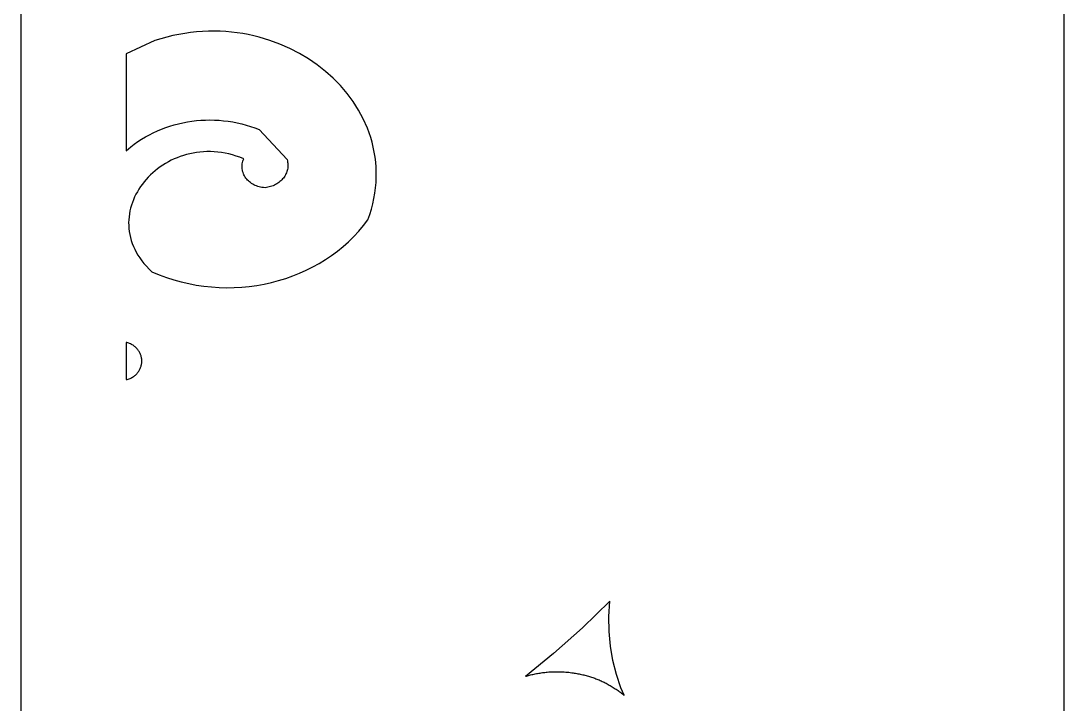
# Model space of a CAD drawing. Header units: centimetres. Extents: x 20.1 to 27, y -9 to 8.9.
# Drawn here: x 20.13 to 27, y 0.72 to 5.22 of the extents above; entities that cross this region are included whole.
import ezdxf

# ---------------------------------------------------------------- set-up
doc = ezdxf.new("R2010")
doc.units = ezdxf.units.CM
doc.header["$MEASUREMENT"] = 0
doc.layers.add('layer 1', color=7, linetype='Continuous')

msp = doc.modelspace()

# ---------------------------------------------------------------- linework, layer by layer
at = {"layer": 'layer 1', "color": 250}
for points, knots in [([(20.12806, 8.93497), (20.12806, 8.93497), (26.99977, 8.93497), (26.99977, 8.93497), (26.99977, 8.93497), (26.99977, 8.93497), (26.99977, -9.00021), (26.99977, -9.00021), (26.99977, -9.00021), (26.99977, -9.00021), (20.12806, -9.00021), (20.12806, -9.00021), (20.12806, -9.00021), (20.12806, -9.00021), (20.12806, 8.93497), (20.12806, 8.93497)], [0, 0, 0, 0, 0.2, 0.2, 0.2, 0.2, 0.4, 0.4, 0.4, 0.4, 0.6, 0.6, 0.6, 0.6, 1, 1, 1, 1]), ([(21.51517, 5.14405), (21.51517, 5.14405), (21.5524, 5.13963), (21.5524, 5.13963), (21.5524, 5.13963), (21.5524, 5.13963), (21.58925, 5.13406), (21.58925, 5.13406), (21.58925, 5.13406), (21.58925, 5.13406), (21.62569, 5.12737), (21.62569, 5.12737), (21.62569, 5.12737), (21.62569, 5.12737), (21.66173, 5.1196), (21.66173, 5.1196), (21.66173, 5.1196), (21.66173, 5.1196), (21.69733, 5.11074), (21.69733, 5.11074), (21.69733, 5.11074), (21.69733, 5.11074), (21.7671, 5.08987), (21.7671, 5.08987), (21.7671, 5.08987), (21.7671, 5.08987), (21.83475, 5.06494), (21.83475, 5.06494), (21.83475, 5.06494), (21.83475, 5.06494), (21.90014, 5.03615), (21.90014, 5.03615), (21.90014, 5.03615), (21.90014, 5.03615), (21.96305, 5.00363), (21.96305, 5.00363), (21.96305, 5.00363), (21.96305, 5.00363), (22.02321, 4.96757), (22.02321, 4.96757), (22.02321, 4.96757), (22.02321, 4.96757), (22.08053, 4.92815), (22.08053, 4.92815), (22.08053, 4.92815), (22.08053, 4.92815), (22.13471, 4.88552), (22.13471, 4.88552), (22.13471, 4.88552), (22.13471, 4.88552), (22.18561, 4.83987), (22.18561, 4.83987), (22.18561, 4.83987), (22.18561, 4.83987), (22.233, 4.79134), (22.233, 4.79134), (22.233, 4.79134), (22.233, 4.79134), (22.27667, 4.74015), (22.27667, 4.74015), (22.27667, 4.74015), (22.27667, 4.74015), (22.31644, 4.68645), (22.31644, 4.68645), (22.31644, 4.68645), (22.31644, 4.68645), (22.35209, 4.63038), (22.35209, 4.63038), (22.35209, 4.63038), (22.35209, 4.63038), (22.38339, 4.57216), (22.38339, 4.57216), (22.38339, 4.57216), (22.38339, 4.57216), (22.41018, 4.51191), (22.41018, 4.51191), (22.41018, 4.51191), (22.41018, 4.51191), (22.42181, 4.4811), (22.42181, 4.4811), (22.42181, 4.4811), (22.42181, 4.4811), (22.43226, 4.44986), (22.43226, 4.44986), (22.43226, 4.44986), (22.43226, 4.44986), (22.44143, 4.41819), (22.44143, 4.41819), (22.44143, 4.41819), (22.44143, 4.41819), (22.44937, 4.38613), (22.44937, 4.38613), (22.44937, 4.38613), (22.44937, 4.38613), (22.45602, 4.3537), (22.45602, 4.3537), (22.45602, 4.3537), (22.45602, 4.3537), (22.46138, 4.32093), (22.46138, 4.32093), (22.46138, 4.32093), (22.46138, 4.32093), (22.46538, 4.28781), (22.46538, 4.28781), (22.46538, 4.28781), (22.46538, 4.28781), (22.46801, 4.25439), (22.46801, 4.25439), (22.46801, 4.25439), (22.46801, 4.25439), (22.46928, 4.22068), (22.46928, 4.22068), (22.46928, 4.22068), (22.46928, 4.22068), (22.46913, 4.18671), (22.46913, 4.18671), (22.46913, 4.18671), (22.46913, 4.18671), (22.46755, 4.1525), (22.46755, 4.1525), (22.46755, 4.1525), (22.46755, 4.1525), (22.46448, 4.11806), (22.46448, 4.11806), (22.46448, 4.11806), (22.46448, 4.11806), (22.45994, 4.08342), (22.45994, 4.08342), (22.45994, 4.08342), (22.45994, 4.08342), (22.45389, 4.04859), (22.45389, 4.04859), (22.45389, 4.04859), (22.45389, 4.04859), (22.44631, 4.01361), (22.44631, 4.01361), (22.44631, 4.01361), (22.44631, 4.01361), (22.43715, 3.9785), (22.43715, 3.9785), (22.43715, 3.9785), (22.43715, 3.9785), (22.42642, 3.94327), (22.42642, 3.94327), (22.42642, 3.94327), (22.42642, 3.94327), (22.41406, 3.90794), (22.41406, 3.90794), (22.41406, 3.90794), (22.41406, 3.90794), (22.38481, 3.86938), (22.38481, 3.86938), (22.38481, 3.86938), (22.38481, 3.86938), (22.35379, 3.83242), (22.35379, 3.83242), (22.35379, 3.83242), (22.35379, 3.83242), (22.32111, 3.79711), (22.32111, 3.79711), (22.32111, 3.79711), (22.32111, 3.79711), (22.2868, 3.76342), (22.2868, 3.76342), (22.2868, 3.76342), (22.2868, 3.76342), (22.25096, 3.7314), (22.25096, 3.7314), (22.25096, 3.7314), (22.25096, 3.7314), (22.21365, 3.70107), (22.21365, 3.70107), (22.21365, 3.70107), (22.21365, 3.70107), (22.17498, 3.67245), (22.17498, 3.67245), (22.17498, 3.67245), (22.17498, 3.67245), (22.135, 3.64556), (22.135, 3.64556), (22.135, 3.64556), (22.135, 3.64556), (22.09385, 3.6204), (22.09385, 3.6204), (22.09385, 3.6204), (22.09385, 3.6204), (22.0515, 3.59701), (22.0515, 3.59701), (22.0515, 3.59701), (22.0515, 3.59701), (22.00814, 3.57538), (22.00814, 3.57538), (22.00814, 3.57538), (22.00814, 3.57538), (21.96376, 3.55557), (21.96376, 3.55557), (21.96376, 3.55557), (21.96376, 3.55557), (21.91848, 3.53756), (21.91848, 3.53756), (21.91848, 3.53756), (21.91848, 3.53756), (21.87237, 3.52141), (21.87237, 3.52141), (21.87237, 3.52141), (21.87237, 3.52141), (21.82551, 3.50709), (21.82551, 3.50709), (21.82551, 3.50709), (21.82551, 3.50709), (21.77801, 3.49464), (21.77801, 3.49464), (21.77801, 3.49464), (21.77801, 3.49464), (21.7299, 3.48409), (21.7299, 3.48409), (21.7299, 3.48409), (21.7299, 3.48409), (21.68126, 3.47547), (21.68126, 3.47547), (21.68126, 3.47547), (21.68126, 3.47547), (21.63221, 3.46875), (21.63221, 3.46875), (21.63221, 3.46875), (21.63221, 3.46875), (21.58279, 3.464), (21.58279, 3.464), (21.58279, 3.464), (21.58279, 3.464), (21.53312, 3.46123), (21.53312, 3.46123), (21.53312, 3.46123), (21.53312, 3.46123), (21.48321, 3.46041), (21.48321, 3.46041), (21.48321, 3.46041), (21.48321, 3.46041), (21.43323, 3.46162), (21.43323, 3.46162), (21.43323, 3.46162), (21.43323, 3.46162), (21.38318, 3.46485), (21.38318, 3.46485), (21.38318, 3.46485), (21.38318, 3.46485), (21.33317, 3.47011), (21.33317, 3.47011), (21.33317, 3.47011), (21.33317, 3.47011), (21.28326, 3.47745), (21.28326, 3.47745), (21.28326, 3.47745), (21.28326, 3.47745), (21.23355, 3.48687), (21.23355, 3.48687), (21.23355, 3.48687), (21.23355, 3.48687), (21.18412, 3.49837), (21.18412, 3.49837), (21.18412, 3.49837), (21.18412, 3.49837), (21.13505, 3.51201), (21.13505, 3.51201), (21.13505, 3.51201), (21.13505, 3.51201), (21.08638, 3.52779), (21.08638, 3.52779), (21.08638, 3.52779), (21.08638, 3.52779), (21.03825, 3.54571), (21.03825, 3.54571), (21.03825, 3.54571), (21.03825, 3.54571), (20.9907, 3.56583), (20.9907, 3.56583), (20.9907, 3.56583), (20.9907, 3.56583), (20.97219, 3.58336), (20.97219, 3.58336), (20.97219, 3.58336), (20.97219, 3.58336), (20.95499, 3.6012), (20.95499, 3.6012), (20.95499, 3.6012), (20.95499, 3.6012), (20.93909, 3.61932), (20.93909, 3.61932), (20.93909, 3.61932), (20.93909, 3.61932), (20.92441, 3.6377), (20.92441, 3.6377), (20.92441, 3.6377), (20.92441, 3.6377), (20.91095, 3.6563), (20.91095, 3.6563), (20.91095, 3.6563), (20.91095, 3.6563), (20.89871, 3.6751), (20.89871, 3.6751), (20.89871, 3.6751), (20.89871, 3.6751), (20.88764, 3.69409), (20.88764, 3.69409), (20.88764, 3.69409), (20.88764, 3.69409), (20.87774, 3.71323), (20.87774, 3.71323), (20.87774, 3.71323), (20.87774, 3.71323), (20.86901, 3.73251), (20.86901, 3.73251), (20.86901, 3.73251), (20.86901, 3.73251), (20.8614, 3.75189), (20.8614, 3.75189), (20.8614, 3.75189), (20.8614, 3.75189), (20.85487, 3.77136), (20.85487, 3.77136), (20.85487, 3.77136), (20.85487, 3.77136), (20.84945, 3.7909), (20.84945, 3.7909), (20.84945, 3.7909), (20.84945, 3.7909), (20.84512, 3.81047), (20.84512, 3.81047), (20.84512, 3.81047), (20.84512, 3.81047), (20.84182, 3.83006), (20.84182, 3.83006), (20.84182, 3.83006), (20.84182, 3.83006), (20.83957, 3.84966), (20.83957, 3.84966), (20.83957, 3.84966), (20.83957, 3.84966), (20.83834, 3.86921), (20.83834, 3.86921), (20.83834, 3.86921), (20.83834, 3.86921), (20.83809, 3.8887), (20.83809, 3.8887), (20.83809, 3.8887), (20.83809, 3.8887), (20.8388, 3.90813), (20.8388, 3.90813), (20.8388, 3.90813), (20.8388, 3.90813), (20.84051, 3.92745), (20.84051, 3.92745), (20.84051, 3.92745), (20.84051, 3.92745), (20.84316, 3.94663), (20.84316, 3.94663), (20.84316, 3.94663), (20.84316, 3.94663), (20.84668, 3.96568), (20.84668, 3.96568), (20.84668, 3.96568), (20.84668, 3.96568), (20.85114, 3.98457), (20.85114, 3.98457), (20.85114, 3.98457), (20.85114, 3.98457), (20.85648, 4.00325), (20.85648, 4.00325), (20.85648, 4.00325), (20.85648, 4.00325), (20.86263, 4.02169), (20.86263, 4.02169), (20.86263, 4.02169), (20.86263, 4.02169), (20.86967, 4.03991), (20.86967, 4.03991), (20.86967, 4.03991), (20.86967, 4.03991), (20.87751, 4.05786), (20.87751, 4.05786), (20.87751, 4.05786), (20.87751, 4.05786), (20.88616, 4.07552), (20.88616, 4.07552), (20.88616, 4.07552), (20.88616, 4.07552), (20.8956, 4.09286), (20.8956, 4.09286), (20.8956, 4.09286), (20.8956, 4.09286), (20.90582, 4.10987), (20.90582, 4.10987), (20.90582, 4.10987), (20.90582, 4.10987), (20.91676, 4.12651), (20.91676, 4.12651), (20.91676, 4.12651), (20.91676, 4.12651), (20.92846, 4.14276), (20.92846, 4.14276), (20.92846, 4.14276), (20.92846, 4.14276), (20.94084, 4.15863), (20.94084, 4.15863), (20.94084, 4.15863), (20.94084, 4.15863), (20.95391, 4.17405), (20.95391, 4.17405), (20.95391, 4.17405), (20.95391, 4.17405), (20.96765, 4.18902), (20.96765, 4.18902), (20.96765, 4.18902), (20.96765, 4.18902), (20.98203, 4.20351), (20.98203, 4.20351), (20.98203, 4.20351), (20.98203, 4.20351), (20.9971, 4.21749), (20.9971, 4.21749), (20.9971, 4.21749), (20.9971, 4.21749), (21.01271, 4.23094), (21.01271, 4.23094), (21.01271, 4.23094), (21.01271, 4.23094), (21.02895, 4.24386), (21.02895, 4.24386), (21.02895, 4.24386), (21.02895, 4.24386), (21.04575, 4.2562), (21.04575, 4.2562), (21.04575, 4.2562), (21.04575, 4.2562), (21.06312, 4.26794), (21.06312, 4.26794), (21.06312, 4.26794), (21.06312, 4.26794), (21.081, 4.27905), (21.081, 4.27905), (21.081, 4.27905), (21.081, 4.27905), (21.09941, 4.28954), (21.09941, 4.28954), (21.09941, 4.28954), (21.09941, 4.28954), (21.11832, 4.29935), (21.11832, 4.29935), (21.11832, 4.29935), (21.11832, 4.29935), (21.1377, 4.30846), (21.1377, 4.30846), (21.1377, 4.30846), (21.1377, 4.30846), (21.15755, 4.31686), (21.15755, 4.31686), (21.15755, 4.31686), (21.15755, 4.31686), (21.17783, 4.32454), (21.17783, 4.32454), (21.17783, 4.32454), (21.17783, 4.32454), (21.19853, 4.33146), (21.19853, 4.33146), (21.19853, 4.33146), (21.19853, 4.33146), (21.21962, 4.33756), (21.21962, 4.33756), (21.21962, 4.33756), (21.21962, 4.33756), (21.24111, 4.34288), (21.24111, 4.34288), (21.24111, 4.34288), (21.24111, 4.34288), (21.26296, 4.34736), (21.26296, 4.34736), (21.26296, 4.34736), (21.26296, 4.34736), (21.28516, 4.35099), (21.28516, 4.35099), (21.28516, 4.35099), (21.28516, 4.35099), (21.30769, 4.35374), (21.30769, 4.35374), (21.30769, 4.35374), (21.30769, 4.35374), (21.3305, 4.35557), (21.3305, 4.35557), (21.3305, 4.35557), (21.3305, 4.35557), (21.3536, 4.35649), (21.3536, 4.35649), (21.3536, 4.35649), (21.3536, 4.35649), (21.37698, 4.35647), (21.37698, 4.35647), (21.37698, 4.35647), (21.37698, 4.35647), (21.4006, 4.35547), (21.4006, 4.35547), (21.4006, 4.35547), (21.4006, 4.35547), (21.42443, 4.35345), (21.42443, 4.35345), (21.42443, 4.35345), (21.42443, 4.35345), (21.4485, 4.35043), (21.4485, 4.35043), (21.4485, 4.35043), (21.4485, 4.35043), (21.47275, 4.34636), (21.47275, 4.34636), (21.47275, 4.34636), (21.47275, 4.34636), (21.49718, 4.34123), (21.49718, 4.34123), (21.49718, 4.34123), (21.49718, 4.34123), (21.52176, 4.335), (21.52176, 4.335), (21.52176, 4.335), (21.52176, 4.335), (21.54644, 4.32766), (21.54644, 4.32766), (21.54644, 4.32766), (21.54644, 4.32766), (21.57124, 4.31918), (21.57124, 4.31918), (21.57124, 4.31918), (21.57124, 4.31918), (21.59617, 4.30955), (21.59617, 4.30955), (21.59617, 4.30955), (21.59617, 4.30955), (21.59273, 4.30119), (21.59273, 4.30119), (21.59273, 4.30119), (21.59273, 4.30119), (21.58992, 4.29281), (21.58992, 4.29281), (21.58992, 4.29281), (21.58992, 4.29281), (21.58775, 4.28443), (21.58775, 4.28443), (21.58775, 4.28443), (21.58775, 4.28443), (21.58621, 4.27603), (21.58621, 4.27603), (21.58621, 4.27603), (21.58621, 4.27603), (21.58523, 4.26767), (21.58523, 4.26767), (21.58523, 4.26767), (21.58523, 4.26767), (21.58487, 4.25935), (21.58487, 4.25935), (21.58487, 4.25935), (21.58487, 4.25935), (21.58506, 4.2511), (21.58506, 4.2511), (21.58506, 4.2511), (21.58506, 4.2511), (21.58581, 4.24293), (21.58581, 4.24293), (21.58581, 4.24293), (21.58581, 4.24293), (21.58711, 4.23486), (21.58711, 4.23486), (21.58711, 4.23486), (21.58711, 4.23486), (21.58896, 4.2269), (21.58896, 4.2269), (21.58896, 4.2269), (21.58896, 4.2269), (21.59132, 4.21908), (21.59132, 4.21908), (21.59132, 4.21908), (21.59132, 4.21908), (21.59415, 4.21141), (21.59415, 4.21141), (21.59415, 4.21141), (21.59415, 4.21141), (21.59751, 4.20392), (21.59751, 4.20392), (21.59751, 4.20392), (21.59751, 4.20392), (21.60132, 4.19663), (21.60132, 4.19663), (21.60132, 4.19663), (21.60132, 4.19663), (21.60562, 4.18952), (21.60562, 4.18952), (21.60562, 4.18952), (21.60562, 4.18952), (21.61035, 4.18266), (21.61035, 4.18266), (21.61035, 4.18266), (21.61035, 4.18266), (21.6155, 4.17603), (21.6155, 4.17603), (21.6155, 4.17603), (21.6155, 4.17603), (21.62108, 4.1697), (21.62108, 4.1697), (21.62108, 4.1697), (21.62108, 4.1697), (21.62711, 4.16363), (21.62711, 4.16363), (21.62711, 4.16363), (21.62711, 4.16363), (21.63351, 4.15786), (21.63351, 4.15786), (21.63351, 4.15786), (21.63351, 4.15786), (21.64028, 4.15242), (21.64028, 4.15242), (21.64028, 4.15242), (21.64028, 4.15242), (21.64743, 4.14731), (21.64743, 4.14731), (21.64743, 4.14731), (21.64743, 4.14731), (21.65494, 4.14256), (21.65494, 4.14256), (21.65494, 4.14256), (21.65494, 4.14256), (21.66277, 4.13818), (21.66277, 4.13818), (21.66277, 4.13818), (21.66277, 4.13818), (21.67097, 4.1342), (21.67097, 4.1342), (21.67097, 4.1342), (21.67097, 4.1342), (21.67945, 4.13063), (21.67945, 4.13063), (21.67945, 4.13063), (21.67945, 4.13063), (21.68825, 4.12751), (21.68825, 4.12751), (21.68825, 4.12751), (21.68825, 4.12751), (21.69731, 4.12482), (21.69731, 4.12482), (21.69731, 4.12482), (21.69731, 4.12482), (21.70665, 4.12261), (21.70665, 4.12261), (21.70665, 4.12261), (21.70665, 4.12261), (21.71626, 4.12088), (21.71626, 4.12088), (21.71626, 4.12088), (21.71626, 4.12088), (21.7261, 4.11965), (21.7261, 4.11965), (21.7261, 4.11965), (21.7261, 4.11965), (21.73621, 4.11896), (21.73621, 4.11896), (21.73621, 4.11896), (21.73621, 4.11896), (21.74574, 4.12013), (21.74574, 4.12013), (21.74574, 4.12013), (21.74574, 4.12013), (21.75508, 4.12173), (21.75508, 4.12173), (21.75508, 4.12173), (21.75508, 4.12173), (21.76419, 4.12377), (21.76419, 4.12377), (21.76419, 4.12377), (21.76419, 4.12377), (21.77302, 4.12621), (21.77302, 4.12621), (21.77302, 4.12621), (21.77302, 4.12621), (21.78165, 4.12907), (21.78165, 4.12907), (21.78165, 4.12907), (21.78165, 4.12907), (21.79003, 4.1323), (21.79003, 4.1323), (21.79003, 4.1323), (21.79003, 4.1323), (21.7981, 4.13591), (21.7981, 4.13591), (21.7981, 4.13591), (21.7981, 4.13591), (21.80594, 4.13987), (21.80594, 4.13987), (21.80594, 4.13987), (21.80594, 4.13987), (21.81346, 4.14418), (21.81346, 4.14418), (21.81346, 4.14418), (21.81346, 4.14418), (21.82068, 4.14881), (21.82068, 4.14881), (21.82068, 4.14881), (21.82068, 4.14881), (21.8276, 4.15375), (21.8276, 4.15375), (21.8276, 4.15375), (21.8276, 4.15375), (21.83421, 4.15898), (21.83421, 4.15898), (21.83421, 4.15898), (21.83421, 4.15898), (21.84046, 4.16451), (21.84046, 4.16451), (21.84046, 4.16451), (21.84046, 4.16451), (21.84638, 4.1703), (21.84638, 4.1703), (21.84638, 4.1703), (21.84638, 4.1703), (21.85194, 4.17637), (21.85194, 4.17637), (21.85194, 4.17637), (21.85194, 4.17637), (21.85711, 4.18266), (21.85711, 4.18266), (21.85711, 4.18266), (21.85711, 4.18266), (21.86193, 4.18919), (21.86193, 4.18919), (21.86193, 4.18919), (21.86193, 4.18919), (21.86635, 4.19592), (21.86635, 4.19592), (21.86635, 4.19592), (21.86635, 4.19592), (21.87037, 4.20284), (21.87037, 4.20284), (21.87037, 4.20284), (21.87037, 4.20284), (21.874, 4.20997), (21.874, 4.20997), (21.874, 4.20997), (21.874, 4.20997), (21.87719, 4.21727), (21.87719, 4.21727), (21.87719, 4.21727), (21.87719, 4.21727), (21.87994, 4.22471), (21.87994, 4.22471), (21.87994, 4.22471), (21.87994, 4.22471), (21.88221, 4.23229), (21.88221, 4.23229), (21.88221, 4.23229), (21.88221, 4.23229), (21.88407, 4.24001), (21.88407, 4.24001), (21.88407, 4.24001), (21.88407, 4.24001), (21.88546, 4.24782), (21.88546, 4.24782), (21.88546, 4.24782), (21.88546, 4.24782), (21.88636, 4.25575), (21.88636, 4.25575), (21.88636, 4.25575), (21.88636, 4.25575), (21.88676, 4.26377), (21.88676, 4.26377), (21.88676, 4.26377), (21.88676, 4.26377), (21.88667, 4.27184), (21.88667, 4.27184), (21.88667, 4.27184), (21.88667, 4.27184), (21.88609, 4.27999), (21.88609, 4.27999), (21.88609, 4.27999), (21.88609, 4.27999), (21.88496, 4.28816), (21.88496, 4.28816), (21.88496, 4.28816), (21.88496, 4.28816), (21.88332, 4.29637), (21.88332, 4.29637), (21.88332, 4.29637), (21.88332, 4.29637), (21.88113, 4.30459), (21.88113, 4.30459), (21.88113, 4.30459), (21.88113, 4.30459), (21.69842, 4.50149), (21.69842, 4.50149), (21.69842, 4.50149), (21.69842, 4.50149), (21.66984, 4.51258), (21.66984, 4.51258), (21.66984, 4.51258), (21.66984, 4.51258), (21.64097, 4.52261), (21.64097, 4.52261), (21.64097, 4.52261), (21.64097, 4.52261), (21.61185, 4.53155), (21.61185, 4.53155), (21.61185, 4.53155), (21.61185, 4.53155), (21.5825, 4.53943), (21.5825, 4.53943), (21.5825, 4.53943), (21.5825, 4.53943), (21.55296, 4.54625), (21.55296, 4.54625), (21.55296, 4.54625), (21.55296, 4.54625), (21.52326, 4.552), (21.52326, 4.552), (21.52326, 4.552), (21.52326, 4.552), (21.49341, 4.55671), (21.49341, 4.55671), (21.49341, 4.55671), (21.49341, 4.55671), (21.46351, 4.56038), (21.46351, 4.56038), (21.46351, 4.56038), (21.46351, 4.56038), (21.43352, 4.56298), (21.43352, 4.56298), (21.43352, 4.56298), (21.43352, 4.56298), (21.40352, 4.56457), (21.40352, 4.56457), (21.40352, 4.56457), (21.40352, 4.56457), (21.37355, 4.56513), (21.37355, 4.56513), (21.37355, 4.56513), (21.37355, 4.56513), (21.34359, 4.56467), (21.34359, 4.56467), (21.34359, 4.56467), (21.34359, 4.56467), (21.31374, 4.56319), (21.31374, 4.56319), (21.31374, 4.56319), (21.31374, 4.56319), (21.28397, 4.56071), (21.28397, 4.56071), (21.28397, 4.56071), (21.28397, 4.56071), (21.25439, 4.55721), (21.25439, 4.55721), (21.25439, 4.55721), (21.25439, 4.55721), (21.22498, 4.55273), (21.22498, 4.55273), (21.22498, 4.55273), (21.22498, 4.55273), (21.19582, 4.54725), (21.19582, 4.54725), (21.19582, 4.54725), (21.19582, 4.54725), (21.16686, 4.54076), (21.16686, 4.54076), (21.16686, 4.54076), (21.16686, 4.54076), (21.13824, 4.53332), (21.13824, 4.53332), (21.13824, 4.53332), (21.13824, 4.53332), (21.10989, 4.5249), (21.10989, 4.5249), (21.10989, 4.5249), (21.10989, 4.5249), (21.08194, 4.5155), (21.08194, 4.5155), (21.08194, 4.5155), (21.08194, 4.5155), (21.05438, 4.50514), (21.05438, 4.50514), (21.05438, 4.50514), (21.05438, 4.50514), (21.02722, 4.49382), (21.02722, 4.49382), (21.02722, 4.49382), (21.02722, 4.49382), (21.00054, 4.48156), (21.00054, 4.48156), (21.00054, 4.48156), (21.00054, 4.48156), (20.97434, 4.46835), (20.97434, 4.46835), (20.97434, 4.46835), (20.97434, 4.46835), (20.9487, 4.45419), (20.9487, 4.45419), (20.9487, 4.45419), (20.9487, 4.45419), (20.9236, 4.4391), (20.9236, 4.4391), (20.9236, 4.4391), (20.9236, 4.4391), (20.89909, 4.42309), (20.89909, 4.42309), (20.89909, 4.42309), (20.89909, 4.42309), (20.87522, 4.40614), (20.87522, 4.40614), (20.87522, 4.40614), (20.87522, 4.40614), (20.85204, 4.3883), (20.85204, 4.3883), (20.85204, 4.3883), (20.85204, 4.3883), (20.82231, 4.36299), (20.82231, 4.36299), (20.82231, 4.36299), (20.82231, 4.36299), (20.82231, 5.00192), (20.82231, 5.00192), (20.82231, 5.00192), (20.82231, 5.00192), (21.0094, 5.08789), (21.0094, 5.08789), (21.0094, 5.08789), (21.0094, 5.08789), (21.04909, 5.10025), (21.04909, 5.10025), (21.04909, 5.10025), (21.04909, 5.10025), (21.08874, 5.11119), (21.08874, 5.11119), (21.08874, 5.11119), (21.08874, 5.11119), (21.12834, 5.12074), (21.12834, 5.12074), (21.12834, 5.12074), (21.12834, 5.12074), (21.16782, 5.12891), (21.16782, 5.12891), (21.16782, 5.12891), (21.16782, 5.12891), (21.20722, 5.13573), (21.20722, 5.13573), (21.20722, 5.13573), (21.20722, 5.13573), (21.24647, 5.14121), (21.24647, 5.14121), (21.24647, 5.14121), (21.24647, 5.14121), (21.28554, 5.1454), (21.28554, 5.1454), (21.28554, 5.1454), (21.28554, 5.1454), (21.32445, 5.14826), (21.32445, 5.14826), (21.32445, 5.14826), (21.32445, 5.14826), (21.36312, 5.14988), (21.36312, 5.14988), (21.36312, 5.14988), (21.36312, 5.14988), (21.40156, 5.15024), (21.40156, 5.15024), (21.40156, 5.15024), (21.40156, 5.15024), (21.43975, 5.14936), (21.43975, 5.14936), (21.43975, 5.14936), (21.43975, 5.14936), (21.4776, 5.1473), (21.4776, 5.1473), (21.4776, 5.1473), (21.4776, 5.1473), (21.51517, 5.14405), (21.51517, 5.14405)], [0, 0, 0, 0, 0.0040816, 0.0040816, 0.0040816, 0.0040816, 0.0081633, 0.0081633, 0.0081633, 0.0081633, 0.0122449, 0.0122449, 0.0122449, 0.0122449, 0.0163265, 0.0163265, 0.0163265, 0.0163265, 0.0204082, 0.0204082, 0.0204082, 0.0204082, 0.0244898, 0.0244898, 0.0244898, 0.0244898, 0.0285714, 0.0285714, 0.0285714, 0.0285714, 0.0326531, 0.0326531, 0.0326531, 0.0326531, 0.0367347, 0.0367347, 0.0367347, 0.0367347, 0.0408163, 0.0408163, 0.0408163, 0.0408163, 0.044898, 0.044898, 0.044898, 0.044898, 0.0489796, 0.0489796, 0.0489796, 0.0489796, 0.0530612, 0.0530612, 0.0530612, 0.0530612, 0.0571429, 0.0571429, 0.0571429, 0.0571429, 0.0612245, 0.0612245, 0.0612245, 0.0612245, 0.0653061, 0.0653061, 0.0653061, 0.0653061, 0.0693878, 0.0693878, 0.0693878, 0.0693878, 0.0734694, 0.0734694, 0.0734694, 0.0734694, 0.077551, 0.077551, 0.077551, 0.077551, 0.0816327, 0.0816327, 0.0816327, 0.0816327, 0.0857143, 0.0857143, 0.0857143, 0.0857143, 0.0897959, 0.0897959, 0.0897959, 0.0897959, 0.0938776, 0.0938776, 0.0938776, 0.0938776, 0.0979592, 0.0979592, 0.0979592, 0.0979592, 0.1020408, 0.1020408, 0.1020408, 0.1020408, 0.1061224, 0.1061224, 0.1061224, 0.1061224, 0.1102041, 0.1102041, 0.1102041, 0.1102041, 0.1142857, 0.1142857, 0.1142857, 0.1142857, 0.1183673, 0.1183673, 0.1183673, 0.1183673, 0.122449, 0.122449, 0.122449, 0.122449, 0.1265306, 0.1265306, 0.1265306, 0.1265306, 0.1306122, 0.1306122, 0.1306122, 0.1306122, 0.1346939, 0.1346939, 0.1346939, 0.1346939, 0.1387755, 0.1387755, 0.1387755, 0.1387755, 0.1428571, 0.1428571, 0.1428571, 0.1428571, 0.1469388, 0.1469388, 0.1469388, 0.1469388, 0.1510204, 0.1510204, 0.1510204, 0.1510204, 0.155102, 0.155102, 0.155102, 0.155102, 0.1591837, 0.1591837, 0.1591837, 0.1591837, 0.1632653, 0.1632653, 0.1632653, 0.1632653, 0.1673469, 0.1673469, 0.1673469, 0.1673469, 0.1714286, 0.1714286, 0.1714286, 0.1714286, 0.1755102, 0.1755102, 0.1755102, 0.1755102, 0.1795918, 0.1795918, 0.1795918, 0.1795918, 0.1836735, 0.1836735, 0.1836735, 0.1836735, 0.1877551, 0.1877551, 0.1877551, 0.1877551, 0.1918367, 0.1918367, 0.1918367, 0.1918367, 0.1959184, 0.1959184, 0.1959184, 0.1959184, 0.2, 0.2, 0.2, 0.2, 0.2040816, 0.2040816, 0.2040816, 0.2040816, 0.2081633, 0.2081633, 0.2081633, 0.2081633, 0.2122449, 0.2122449, 0.2122449, 0.2122449, 0.2163265, 0.2163265, 0.2163265, 0.2163265, 0.2204082, 0.2204082, 0.2204082, 0.2204082, 0.2244898, 0.2244898, 0.2244898, 0.2244898, 0.2285714, 0.2285714, 0.2285714, 0.2285714, 0.2326531, 0.2326531, 0.2326531, 0.2326531, 0.2367347, 0.2367347, 0.2367347, 0.2367347, 0.2408163, 0.2408163, 0.2408163, 0.2408163, 0.244898, 0.244898, 0.244898, 0.244898, 0.2489796, 0.2489796, 0.2489796, 0.2489796, 0.2530612, 0.2530612, 0.2530612, 0.2530612, 0.2571429, 0.2571429, 0.2571429, 0.2571429, 0.2612245, 0.2612245, 0.2612245, 0.2612245, 0.2653061, 0.2653061, 0.2653061, 0.2653061, 0.2693878, 0.2693878, 0.2693878, 0.2693878, 0.2734694, 0.2734694, 0.2734694, 0.2734694, 0.277551, 0.277551, 0.277551, 0.277551, 0.2816327, 0.2816327, 0.2816327, 0.2816327, 0.2857143, 0.2857143, 0.2857143, 0.2857143, 0.2897959, 0.2897959, 0.2897959, 0.2897959, 0.2938776, 0.2938776, 0.2938776, 0.2938776, 0.2979592, 0.2979592, 0.2979592, 0.2979592, 0.3020408, 0.3020408, 0.3020408, 0.3020408, 0.3061224, 0.3061224, 0.3061224, 0.3061224, 0.3102041, 0.3102041, 0.3102041, 0.3102041, 0.3142857, 0.3142857, 0.3142857, 0.3142857, 0.3183673, 0.3183673, 0.3183673, 0.3183673, 0.322449, 0.322449, 0.322449, 0.322449, 0.3265306, 0.3265306, 0.3265306, 0.3265306, 0.3306122, 0.3306122, 0.3306122, 0.3306122, 0.3346939, 0.3346939, 0.3346939, 0.3346939, 0.3387755, 0.3387755, 0.3387755, 0.3387755, 0.3428571, 0.3428571, 0.3428571, 0.3428571, 0.3469388, 0.3469388, 0.3469388, 0.3469388, 0.3510204, 0.3510204, 0.3510204, 0.3510204, 0.355102, 0.355102, 0.355102, 0.355102, 0.3591837, 0.3591837, 0.3591837, 0.3591837, 0.3632653, 0.3632653, 0.3632653, 0.3632653, 0.3673469, 0.3673469, 0.3673469, 0.3673469, 0.3714286, 0.3714286, 0.3714286, 0.3714286, 0.3755102, 0.3755102, 0.3755102, 0.3755102, 0.3795918, 0.3795918, 0.3795918, 0.3795918, 0.3836735, 0.3836735, 0.3836735, 0.3836735, 0.3877551, 0.3877551, 0.3877551, 0.3877551, 0.3918367, 0.3918367, 0.3918367, 0.3918367, 0.3959184, 0.3959184, 0.3959184, 0.3959184, 0.4, 0.4, 0.4, 0.4, 0.4040816, 0.4040816, 0.4040816, 0.4040816, 0.4081633, 0.4081633, 0.4081633, 0.4081633, 0.4122449, 0.4122449, 0.4122449, 0.4122449, 0.4163265, 0.4163265, 0.4163265, 0.4163265, 0.4204082, 0.4204082, 0.4204082, 0.4204082, 0.4244898, 0.4244898, 0.4244898, 0.4244898, 0.4285714, 0.4285714, 0.4285714, 0.4285714, 0.4326531, 0.4326531, 0.4326531, 0.4326531, 0.4367347, 0.4367347, 0.4367347, 0.4367347, 0.4408163, 0.4408163, 0.4408163, 0.4408163, 0.444898, 0.444898, 0.444898, 0.444898, 0.4489796, 0.4489796, 0.4489796, 0.4489796, 0.4530612, 0.4530612, 0.4530612, 0.4530612, 0.4571429, 0.4571429, 0.4571429, 0.4571429, 0.4612245, 0.4612245, 0.4612245, 0.4612245, 0.4653061, 0.4653061, 0.4653061, 0.4653061, 0.4693878, 0.4693878, 0.4693878, 0.4693878, 0.4734694, 0.4734694, 0.4734694, 0.4734694, 0.477551, 0.477551, 0.477551, 0.477551, 0.4816327, 0.4816327, 0.4816327, 0.4816327, 0.4857143, 0.4857143, 0.4857143, 0.4857143, 0.4897959, 0.4897959, 0.4897959, 0.4897959, 0.4938776, 0.4938776, 0.4938776, 0.4938776, 0.4979592, 0.4979592, 0.4979592, 0.4979592, 0.5020408, 0.5020408, 0.5020408, 0.5020408, 0.5061224, 0.5061224, 0.5061224, 0.5061224, 0.5102041, 0.5102041, 0.5102041, 0.5102041, 0.5142857, 0.5142857, 0.5142857, 0.5142857, 0.5183673, 0.5183673, 0.5183673, 0.5183673, 0.522449, 0.522449, 0.522449, 0.522449, 0.5265306, 0.5265306, 0.5265306, 0.5265306, 0.5306122, 0.5306122, 0.5306122, 0.5306122, 0.5346939, 0.5346939, 0.5346939, 0.5346939, 0.5387755, 0.5387755, 0.5387755, 0.5387755, 0.5428571, 0.5428571, 0.5428571, 0.5428571, 0.5469388, 0.5469388, 0.5469388, 0.5469388, 0.5510204, 0.5510204, 0.5510204, 0.5510204, 0.555102, 0.555102, 0.555102, 0.555102, 0.5591837, 0.5591837, 0.5591837, 0.5591837, 0.5632653, 0.5632653, 0.5632653, 0.5632653, 0.5673469, 0.5673469, 0.5673469, 0.5673469, 0.5714286, 0.5714286, 0.5714286, 0.5714286, 0.5755102, 0.5755102, 0.5755102, 0.5755102, 0.5795918, 0.5795918, 0.5795918, 0.5795918, 0.5836735, 0.5836735, 0.5836735, 0.5836735, 0.5877551, 0.5877551, 0.5877551, 0.5877551, 0.5918367, 0.5918367, 0.5918367, 0.5918367, 0.5959184, 0.5959184, 0.5959184, 0.5959184, 0.6, 0.6, 0.6, 0.6, 0.6040816, 0.6040816, 0.6040816, 0.6040816, 0.6081633, 0.6081633, 0.6081633, 0.6081633, 0.6122449, 0.6122449, 0.6122449, 0.6122449, 0.6163265, 0.6163265, 0.6163265, 0.6163265, 0.6204082, 0.6204082, 0.6204082, 0.6204082, 0.6244898, 0.6244898, 0.6244898, 0.6244898, 0.6285714, 0.6285714, 0.6285714, 0.6285714, 0.6326531, 0.6326531, 0.6326531, 0.6326531, 0.6367347, 0.6367347, 0.6367347, 0.6367347, 0.6408163, 0.6408163, 0.6408163, 0.6408163, 0.644898, 0.644898, 0.644898, 0.644898, 0.6489796, 0.6489796, 0.6489796, 0.6489796, 0.6530612, 0.6530612, 0.6530612, 0.6530612, 0.6571429, 0.6571429, 0.6571429, 0.6571429, 0.6612245, 0.6612245, 0.6612245, 0.6612245, 0.6653061, 0.6653061, 0.6653061, 0.6653061, 0.6693878, 0.6693878, 0.6693878, 0.6693878, 0.6734694, 0.6734694, 0.6734694, 0.6734694, 0.677551, 0.677551, 0.677551, 0.677551, 0.6816327, 0.6816327, 0.6816327, 0.6816327, 0.6857143, 0.6857143, 0.6857143, 0.6857143, 0.6897959, 0.6897959, 0.6897959, 0.6897959, 0.6938776, 0.6938776, 0.6938776, 0.6938776, 0.6979592, 0.6979592, 0.6979592, 0.6979592, 0.7020408, 0.7020408, 0.7020408, 0.7020408, 0.7061224, 0.7061224, 0.7061224, 0.7061224, 0.7102041, 0.7102041, 0.7102041, 0.7102041, 0.7142857, 0.7142857, 0.7142857, 0.7142857, 0.7183673, 0.7183673, 0.7183673, 0.7183673, 0.722449, 0.722449, 0.722449, 0.722449, 0.7265306, 0.7265306, 0.7265306, 0.7265306, 0.7306122, 0.7306122, 0.7306122, 0.7306122, 0.7346939, 0.7346939, 0.7346939, 0.7346939, 0.7387755, 0.7387755, 0.7387755, 0.7387755, 0.7428571, 0.7428571, 0.7428571, 0.7428571, 0.7469388, 0.7469388, 0.7469388, 0.7469388, 0.7510204, 0.7510204, 0.7510204, 0.7510204, 0.755102, 0.755102, 0.755102, 0.755102, 0.7591837, 0.7591837, 0.7591837, 0.7591837, 0.7632653, 0.7632653, 0.7632653, 0.7632653, 0.7673469, 0.7673469, 0.7673469, 0.7673469, 0.7714286, 0.7714286, 0.7714286, 0.7714286, 0.7755102, 0.7755102, 0.7755102, 0.7755102, 0.7795918, 0.7795918, 0.7795918, 0.7795918, 0.7836735, 0.7836735, 0.7836735, 0.7836735, 0.7877551, 0.7877551, 0.7877551, 0.7877551, 0.7918367, 0.7918367, 0.7918367, 0.7918367, 0.7959184, 0.7959184, 0.7959184, 0.7959184, 0.8, 0.8, 0.8, 0.8, 0.8040816, 0.8040816, 0.8040816, 0.8040816, 0.8081633, 0.8081633, 0.8081633, 0.8081633, 0.8122449, 0.8122449, 0.8122449, 0.8122449, 0.8163265, 0.8163265, 0.8163265, 0.8163265, 0.8204082, 0.8204082, 0.8204082, 0.8204082, 0.8244898, 0.8244898, 0.8244898, 0.8244898, 0.8285714, 0.8285714, 0.8285714, 0.8285714, 0.8326531, 0.8326531, 0.8326531, 0.8326531, 0.8367347, 0.8367347, 0.8367347, 0.8367347, 0.8408163, 0.8408163, 0.8408163, 0.8408163, 0.844898, 0.844898, 0.844898, 0.844898, 0.8489796, 0.8489796, 0.8489796, 0.8489796, 0.8530612, 0.8530612, 0.8530612, 0.8530612, 0.8571429, 0.8571429, 0.8571429, 0.8571429, 0.8612245, 0.8612245, 0.8612245, 0.8612245, 0.8653061, 0.8653061, 0.8653061, 0.8653061, 0.8693878, 0.8693878, 0.8693878, 0.8693878, 0.8734694, 0.8734694, 0.8734694, 0.8734694, 0.877551, 0.877551, 0.877551, 0.877551, 0.8816327, 0.8816327, 0.8816327, 0.8816327, 0.8857143, 0.8857143, 0.8857143, 0.8857143, 0.8897959, 0.8897959, 0.8897959, 0.8897959, 0.8938776, 0.8938776, 0.8938776, 0.8938776, 0.8979592, 0.8979592, 0.8979592, 0.8979592, 0.9020408, 0.9020408, 0.9020408, 0.9020408, 0.9061224, 0.9061224, 0.9061224, 0.9061224, 0.9102041, 0.9102041, 0.9102041, 0.9102041, 0.9142857, 0.9142857, 0.9142857, 0.9142857, 0.9183673, 0.9183673, 0.9183673, 0.9183673, 0.922449, 0.922449, 0.922449, 0.922449, 0.9265306, 0.9265306, 0.9265306, 0.9265306, 0.9306122, 0.9306122, 0.9306122, 0.9306122, 0.9346939, 0.9346939, 0.9346939, 0.9346939, 0.9387755, 0.9387755, 0.9387755, 0.9387755, 0.9428571, 0.9428571, 0.9428571, 0.9428571, 0.9469388, 0.9469388, 0.9469388, 0.9469388, 0.9510204, 0.9510204, 0.9510204, 0.9510204, 0.955102, 0.955102, 0.955102, 0.955102, 0.9591837, 0.9591837, 0.9591837, 0.9591837, 0.9632653, 0.9632653, 0.9632653, 0.9632653, 0.9673469, 0.9673469, 0.9673469, 0.9673469, 0.9714286, 0.9714286, 0.9714286, 0.9714286, 0.9755102, 0.9755102, 0.9755102, 0.9755102, 0.9795918, 0.9795918, 0.9795918, 0.9795918, 0.9836735, 0.9836735, 0.9836735, 0.9836735, 0.9877551, 0.9877551, 0.9877551, 0.9877551, 0.9918367, 0.9918367, 0.9918367, 0.9918367, 1, 1, 1, 1]), ([(20.86669, 3.08074), (20.86669, 3.08074), (20.87169, 3.07732), (20.87169, 3.07732), (20.87169, 3.07732), (20.87169, 3.07732), (20.87645, 3.07373), (20.87645, 3.07373), (20.87645, 3.07373), (20.87645, 3.07373), (20.88099, 3.07), (20.88099, 3.07), (20.88099, 3.07), (20.88099, 3.07), (20.88531, 3.06613), (20.88531, 3.06613), (20.88531, 3.06613), (20.88531, 3.06613), (20.88941, 3.0621), (20.88941, 3.0621), (20.88941, 3.0621), (20.88941, 3.0621), (20.89325, 3.05795), (20.89325, 3.05795), (20.89325, 3.05795), (20.89325, 3.05795), (20.8969, 3.05366), (20.8969, 3.05366), (20.8969, 3.05366), (20.8969, 3.05366), (20.90032, 3.04926), (20.90032, 3.04926), (20.90032, 3.04926), (20.90032, 3.04926), (20.9035, 3.04476), (20.9035, 3.04476), (20.9035, 3.04476), (20.9035, 3.04476), (20.90649, 3.04015), (20.90649, 3.04015), (20.90649, 3.04015), (20.90649, 3.04015), (20.90922, 3.03546), (20.90922, 3.03546), (20.90922, 3.03546), (20.90922, 3.03546), (20.91172, 3.03067), (20.91172, 3.03067), (20.91172, 3.03067), (20.91172, 3.03067), (20.91401, 3.02581), (20.91401, 3.02581), (20.91401, 3.02581), (20.91401, 3.02581), (20.9161, 3.02087), (20.9161, 3.02087), (20.9161, 3.02087), (20.9161, 3.02087), (20.91793, 3.01587), (20.91793, 3.01587), (20.91793, 3.01587), (20.91793, 3.01587), (20.91953, 3.0108), (20.91953, 3.0108), (20.91953, 3.0108), (20.91953, 3.0108), (20.92093, 3.0057), (20.92093, 3.0057), (20.92093, 3.0057), (20.92093, 3.0057), (20.92212, 3.00055), (20.92212, 3.00055), (20.92212, 3.00055), (20.92212, 3.00055), (20.92304, 2.99538), (20.92304, 2.99538), (20.92304, 2.99538), (20.92304, 2.99538), (20.92377, 2.99017), (20.92377, 2.99017), (20.92377, 2.99017), (20.92377, 2.99017), (20.92427, 2.98495), (20.92427, 2.98495), (20.92427, 2.98495), (20.92427, 2.98495), (20.92452, 2.97972), (20.92452, 2.97972), (20.92452, 2.97972), (20.92452, 2.97972), (20.92458, 2.97449), (20.92458, 2.97449), (20.92458, 2.97449), (20.92458, 2.97449), (20.92437, 2.96926), (20.92437, 2.96926), (20.92437, 2.96926), (20.92437, 2.96926), (20.92397, 2.96405), (20.92397, 2.96405), (20.92397, 2.96405), (20.92397, 2.96405), (20.92337, 2.95886), (20.92337, 2.95886), (20.92337, 2.95886), (20.92337, 2.95886), (20.92249, 2.95369), (20.92249, 2.95369), (20.92249, 2.95369), (20.92249, 2.95369), (20.92143, 2.94856), (20.92143, 2.94856), (20.92143, 2.94856), (20.92143, 2.94856), (20.92012, 2.94347), (20.92012, 2.94347), (20.92012, 2.94347), (20.92012, 2.94347), (20.9186, 2.93843), (20.9186, 2.93843), (20.9186, 2.93843), (20.9186, 2.93843), (20.91685, 2.93345), (20.91685, 2.93345), (20.91685, 2.93345), (20.91685, 2.93345), (20.91484, 2.92855), (20.91484, 2.92855), (20.91484, 2.92855), (20.91484, 2.92855), (20.91266, 2.92371), (20.91266, 2.92371), (20.91266, 2.92371), (20.91266, 2.92371), (20.91026, 2.91894), (20.91026, 2.91894), (20.91026, 2.91894), (20.91026, 2.91894), (20.90759, 2.91429), (20.90759, 2.91429), (20.90759, 2.91429), (20.90759, 2.91429), (20.90471, 2.9097), (20.90471, 2.9097), (20.90471, 2.9097), (20.90471, 2.9097), (20.90163, 2.90524), (20.90163, 2.90524), (20.90163, 2.90524), (20.90163, 2.90524), (20.89831, 2.90091), (20.89831, 2.90091), (20.89831, 2.90091), (20.89831, 2.90091), (20.89479, 2.89665), (20.89479, 2.89665), (20.89479, 2.89665), (20.89479, 2.89665), (20.89104, 2.89257), (20.89104, 2.89257), (20.89104, 2.89257), (20.89104, 2.89257), (20.88704, 2.88859), (20.88704, 2.88859), (20.88704, 2.88859), (20.88704, 2.88859), (20.88281, 2.88477), (20.88281, 2.88477), (20.88281, 2.88477), (20.88281, 2.88477), (20.87839, 2.88108), (20.87839, 2.88108), (20.87839, 2.88108), (20.87839, 2.88108), (20.87372, 2.87756), (20.87372, 2.87756), (20.87372, 2.87756), (20.87372, 2.87756), (20.86886, 2.87422), (20.86886, 2.87422), (20.86886, 2.87422), (20.86886, 2.87422), (20.86373, 2.87104), (20.86373, 2.87104), (20.86373, 2.87104), (20.86373, 2.87104), (20.85842, 2.86803), (20.85842, 2.86803), (20.85842, 2.86803), (20.85842, 2.86803), (20.85287, 2.86524), (20.85287, 2.86524), (20.85287, 2.86524), (20.85287, 2.86524), (20.8471, 2.86261), (20.8471, 2.86261), (20.8471, 2.86261), (20.8471, 2.86261), (20.84109, 2.86022), (20.84109, 2.86022), (20.84109, 2.86022), (20.84109, 2.86022), (20.83488, 2.85801), (20.83488, 2.85801), (20.83488, 2.85801), (20.83488, 2.85801), (20.82844, 2.85603), (20.82844, 2.85603), (20.82844, 2.85603), (20.82844, 2.85603), (20.82231, 2.85442), (20.82231, 2.85442), (20.82231, 2.85442), (20.82231, 2.85442), (20.82231, 3.10029), (20.82231, 3.10029), (20.82231, 3.10029), (20.82231, 3.10029), (20.82542, 3.09946), (20.82542, 3.09946), (20.82542, 3.09946), (20.82542, 3.09946), (20.83198, 3.09739), (20.83198, 3.09739), (20.83198, 3.09739), (20.83198, 3.09739), (20.83832, 3.0951), (20.83832, 3.0951), (20.83832, 3.0951), (20.83832, 3.0951), (20.84445, 3.09262), (20.84445, 3.09262), (20.84445, 3.09262), (20.84445, 3.09262), (20.85037, 3.08993), (20.85037, 3.08993), (20.85037, 3.08993), (20.85037, 3.08993), (20.85604, 3.08705), (20.85604, 3.08705), (20.85604, 3.08705), (20.85604, 3.08705), (20.86148, 3.08399), (20.86148, 3.08399), (20.86148, 3.08399), (20.86148, 3.08399), (20.86669, 3.08074), (20.86669, 3.08074)], [0, 0, 0, 0, 0.015873, 0.015873, 0.015873, 0.015873, 0.031746, 0.031746, 0.031746, 0.031746, 0.047619, 0.047619, 0.047619, 0.047619, 0.0634921, 0.0634921, 0.0634921, 0.0634921, 0.0793651, 0.0793651, 0.0793651, 0.0793651, 0.0952381, 0.0952381, 0.0952381, 0.0952381, 0.1111111, 0.1111111, 0.1111111, 0.1111111, 0.1269841, 0.1269841, 0.1269841, 0.1269841, 0.1428571, 0.1428571, 0.1428571, 0.1428571, 0.1587302, 0.1587302, 0.1587302, 0.1587302, 0.1746032, 0.1746032, 0.1746032, 0.1746032, 0.1904762, 0.1904762, 0.1904762, 0.1904762, 0.2063492, 0.2063492, 0.2063492, 0.2063492, 0.2222222, 0.2222222, 0.2222222, 0.2222222, 0.2380952, 0.2380952, 0.2380952, 0.2380952, 0.2539683, 0.2539683, 0.2539683, 0.2539683, 0.2698413, 0.2698413, 0.2698413, 0.2698413, 0.2857143, 0.2857143, 0.2857143, 0.2857143, 0.3015873, 0.3015873, 0.3015873, 0.3015873, 0.3174603, 0.3174603, 0.3174603, 0.3174603, 0.3333333, 0.3333333, 0.3333333, 0.3333333, 0.3492063, 0.3492063, 0.3492063, 0.3492063, 0.3650794, 0.3650794, 0.3650794, 0.3650794, 0.3809524, 0.3809524, 0.3809524, 0.3809524, 0.3968254, 0.3968254, 0.3968254, 0.3968254, 0.4126984, 0.4126984, 0.4126984, 0.4126984, 0.4285714, 0.4285714, 0.4285714, 0.4285714, 0.4444444, 0.4444444, 0.4444444, 0.4444444, 0.4603175, 0.4603175, 0.4603175, 0.4603175, 0.4761905, 0.4761905, 0.4761905, 0.4761905, 0.4920635, 0.4920635, 0.4920635, 0.4920635, 0.5079365, 0.5079365, 0.5079365, 0.5079365, 0.5238095, 0.5238095, 0.5238095, 0.5238095, 0.5396825, 0.5396825, 0.5396825, 0.5396825, 0.5555556, 0.5555556, 0.5555556, 0.5555556, 0.5714286, 0.5714286, 0.5714286, 0.5714286, 0.5873016, 0.5873016, 0.5873016, 0.5873016, 0.6031746, 0.6031746, 0.6031746, 0.6031746, 0.6190476, 0.6190476, 0.6190476, 0.6190476, 0.6349206, 0.6349206, 0.6349206, 0.6349206, 0.6507937, 0.6507937, 0.6507937, 0.6507937, 0.6666667, 0.6666667, 0.6666667, 0.6666667, 0.6825397, 0.6825397, 0.6825397, 0.6825397, 0.6984127, 0.6984127, 0.6984127, 0.6984127, 0.7142857, 0.7142857, 0.7142857, 0.7142857, 0.7301587, 0.7301587, 0.7301587, 0.7301587, 0.7460317, 0.7460317, 0.7460317, 0.7460317, 0.7619048, 0.7619048, 0.7619048, 0.7619048, 0.7777778, 0.7777778, 0.7777778, 0.7777778, 0.7936508, 0.7936508, 0.7936508, 0.7936508, 0.8095238, 0.8095238, 0.8095238, 0.8095238, 0.8253968, 0.8253968, 0.8253968, 0.8253968, 0.8412698, 0.8412698, 0.8412698, 0.8412698, 0.8571429, 0.8571429, 0.8571429, 0.8571429, 0.8730159, 0.8730159, 0.8730159, 0.8730159, 0.8888889, 0.8888889, 0.8888889, 0.8888889, 0.9047619, 0.9047619, 0.9047619, 0.9047619, 0.9206349, 0.9206349, 0.9206349, 0.9206349, 0.9365079, 0.9365079, 0.9365079, 0.9365079, 0.952381, 0.952381, 0.952381, 0.952381, 0.968254, 0.968254, 0.968254, 0.968254, 1, 1, 1, 1]), ([(23.4518, 0.89953), (23.4518, 0.89953), (23.63734, 1.04978), (23.63734, 1.04978), (23.63734, 1.04978), (23.63734, 1.04978), (23.82693, 1.2188), (23.82693, 1.2188), (23.82693, 1.2188), (23.82693, 1.2188), (24.00739, 1.39592), (24.00739, 1.39592), (24.00739, 1.39592), (24.00739, 1.39592), (24.00084, 1.29501), (24.00084, 1.29501), (24.00084, 1.29501), (24.00084, 1.29501), (24.0022, 1.19607), (24.0022, 1.19607), (24.0022, 1.19607), (24.0022, 1.19607), (24.01118, 1.09929), (24.01118, 1.09929), (24.01118, 1.09929), (24.01118, 1.09929), (24.02748, 1.00484), (24.02748, 1.00484), (24.02748, 1.00484), (24.02748, 1.00484), (24.05079, 0.91287), (24.05079, 0.91287), (24.05079, 0.91287), (24.05079, 0.91287), (24.08083, 0.82359), (24.08083, 0.82359), (24.08083, 0.82359), (24.08083, 0.82359), (24.10119, 0.7754), (24.10119, 0.7754), (24.10119, 0.7754), (24.10032, 0.7761), (24.09946, 0.77683), (24.09859, 0.77754), (24.09859, 0.77754), (24.09775, 0.77823), (24.0969, 0.77892), (24.09604, 0.77961), (24.09604, 0.77961), (24.09519, 0.78032), (24.09431, 0.781), (24.09346, 0.78171), (24.09346, 0.78171), (24.09258, 0.7824), (24.09171, 0.78311), (24.09083, 0.7838), (24.09083, 0.7838), (24.0832, 0.78984), (24.07545, 0.7957), (24.06757, 0.80141), (24.06757, 0.80141), (24.0594, 0.80731), (24.05108, 0.81302), (24.04266, 0.81857), (24.04266, 0.81857), (24.03415, 0.82415), (24.02552, 0.82957), (24.01679, 0.8348), (24.01679, 0.8348), (24.00774, 0.8402), (23.99861, 0.84544), (23.98936, 0.85048), (23.98936, 0.85048), (23.98515, 0.85277), (23.98089, 0.85502), (23.97662, 0.85721), (23.97662, 0.85721), (23.97224, 0.85946), (23.96785, 0.86163), (23.96343, 0.86376), (23.96343, 0.86376), (23.95901, 0.86591), (23.95457, 0.86797), (23.95009, 0.86999), (23.95009, 0.86999), (23.94548, 0.87208), (23.94085, 0.8741), (23.93618, 0.87608), (23.93618, 0.87608), (23.93172, 0.87795), (23.92724, 0.87979), (23.92274, 0.88158), (23.92274, 0.88158), (23.91811, 0.8834), (23.91348, 0.88517), (23.90881, 0.88688), (23.90881, 0.88688), (23.90414, 0.88861), (23.89945, 0.89027), (23.89474, 0.89188), (23.89474, 0.89188), (23.88997, 0.89351), (23.88517, 0.89509), (23.88036, 0.89659), (23.88036, 0.89659), (23.87556, 0.89811), (23.87073, 0.89959), (23.86589, 0.90099), (23.86589, 0.90099), (23.86097, 0.90243), (23.85603, 0.90382), (23.85107, 0.90514), (23.85107, 0.90514), (23.84613, 0.90647), (23.84115, 0.90774), (23.83617, 0.90895), (23.83617, 0.90895), (23.8311, 0.9102), (23.82603, 0.91137), (23.82093, 0.91252), (23.82093, 0.91252), (23.8157, 0.91366), (23.81044, 0.91477), (23.80519, 0.91583), (23.80519, 0.91583), (23.79989, 0.91689), (23.7946, 0.91789), (23.78931, 0.91883), (23.78931, 0.91883), (23.78395, 0.91979), (23.77859, 0.92069), (23.77321, 0.92154), (23.77321, 0.92154), (23.76783, 0.9224), (23.76246, 0.92319), (23.75706, 0.92394), (23.75706, 0.92394), (23.75041, 0.92484), (23.74376, 0.92567), (23.73709, 0.92638), (23.73709, 0.92638), (23.73035, 0.92711), (23.72362, 0.92775), (23.71687, 0.9283), (23.71687, 0.9283), (23.71009, 0.92882), (23.70332, 0.92928), (23.69654, 0.92961), (23.69654, 0.92961), (23.68977, 0.92996), (23.68297, 0.93021), (23.67618, 0.93038), (23.67618, 0.93038), (23.6694, 0.93055), (23.66263, 0.93061), (23.65585, 0.93057), (23.65585, 0.93057), (23.6491, 0.93053), (23.64235, 0.9304), (23.63559, 0.93019), (23.63559, 0.93019), (23.62884, 0.92996), (23.62211, 0.92965), (23.61535, 0.92923), (23.61535, 0.92923), (23.60864, 0.92882), (23.60193, 0.92832), (23.59521, 0.92771), (23.59521, 0.92771), (23.58986, 0.92723), (23.58452, 0.92669), (23.57918, 0.92609), (23.57918, 0.92609), (23.57389, 0.92548), (23.5686, 0.92484), (23.5633, 0.92413), (23.5633, 0.92413), (23.55805, 0.92342), (23.55279, 0.92265), (23.54756, 0.92181), (23.54756, 0.92181), (23.54233, 0.92098), (23.53712, 0.9201), (23.53191, 0.91917), (23.53191, 0.91917), (23.5267, 0.91821), (23.52151, 0.91721), (23.51634, 0.91614), (23.51634, 0.91614), (23.51123, 0.9151), (23.50612, 0.914), (23.50104, 0.91283), (23.50104, 0.91283), (23.49597, 0.91166), (23.49093, 0.91043), (23.4859, 0.90916), (23.4859, 0.90916), (23.48092, 0.90789), (23.47594, 0.90655), (23.47098, 0.90518), (23.47098, 0.90518), (23.46933, 0.9047), (23.46766, 0.90424), (23.46602, 0.90376), (23.46602, 0.90376), (23.46445, 0.9033), (23.46291, 0.90286), (23.46135, 0.90241), (23.46135, 0.90241), (23.45978, 0.90195), (23.45822, 0.90149), (23.45666, 0.90101), (23.45666, 0.90101), (23.45503, 0.90053), (23.45343, 0.90003), (23.4518, 0.89953)], [0, 0, 0, 0, 0.0181818, 0.0181818, 0.0181818, 0.0181818, 0.0363636, 0.0363636, 0.0363636, 0.0363636, 0.0545455, 0.0545455, 0.0545455, 0.0545455, 0.0727273, 0.0727273, 0.0727273, 0.0727273, 0.0909091, 0.0909091, 0.0909091, 0.0909091, 0.1090909, 0.1090909, 0.1090909, 0.1090909, 0.1272727, 0.1272727, 0.1272727, 0.1272727, 0.1454545, 0.1454545, 0.1454545, 0.1454545, 0.1636364, 0.1636364, 0.1636364, 0.1636364, 0.1818182, 0.1818182, 0.1818182, 0.1818182, 0.2, 0.2, 0.2, 0.2, 0.2181818, 0.2181818, 0.2181818, 0.2181818, 0.2363636, 0.2363636, 0.2363636, 0.2363636, 0.2545455, 0.2545455, 0.2545455, 0.2545455, 0.2727273, 0.2727273, 0.2727273, 0.2727273, 0.2909091, 0.2909091, 0.2909091, 0.2909091, 0.3090909, 0.3090909, 0.3090909, 0.3090909, 0.3272727, 0.3272727, 0.3272727, 0.3272727, 0.3454545, 0.3454545, 0.3454545, 0.3454545, 0.3636364, 0.3636364, 0.3636364, 0.3636364, 0.3818182, 0.3818182, 0.3818182, 0.3818182, 0.4, 0.4, 0.4, 0.4, 0.4181818, 0.4181818, 0.4181818, 0.4181818, 0.4363636, 0.4363636, 0.4363636, 0.4363636, 0.4545455, 0.4545455, 0.4545455, 0.4545455, 0.4727273, 0.4727273, 0.4727273, 0.4727273, 0.4909091, 0.4909091, 0.4909091, 0.4909091, 0.5090909, 0.5090909, 0.5090909, 0.5090909, 0.5272727, 0.5272727, 0.5272727, 0.5272727, 0.5454545, 0.5454545, 0.5454545, 0.5454545, 0.5636364, 0.5636364, 0.5636364, 0.5636364, 0.5818182, 0.5818182, 0.5818182, 0.5818182, 0.6, 0.6, 0.6, 0.6, 0.6181818, 0.6181818, 0.6181818, 0.6181818, 0.6363636, 0.6363636, 0.6363636, 0.6363636, 0.6545455, 0.6545455, 0.6545455, 0.6545455, 0.6727273, 0.6727273, 0.6727273, 0.6727273, 0.6909091, 0.6909091, 0.6909091, 0.6909091, 0.7090909, 0.7090909, 0.7090909, 0.7090909, 0.7272727, 0.7272727, 0.7272727, 0.7272727, 0.7454545, 0.7454545, 0.7454545, 0.7454545, 0.7636364, 0.7636364, 0.7636364, 0.7636364, 0.7818182, 0.7818182, 0.7818182, 0.7818182, 0.8, 0.8, 0.8, 0.8, 0.8181818, 0.8181818, 0.8181818, 0.8181818, 0.8363636, 0.8363636, 0.8363636, 0.8363636, 0.8545455, 0.8545455, 0.8545455, 0.8545455, 0.8727273, 0.8727273, 0.8727273, 0.8727273, 0.8909091, 0.8909091, 0.8909091, 0.8909091, 0.9090909, 0.9090909, 0.9090909, 0.9090909, 0.9272727, 0.9272727, 0.9272727, 0.9272727, 0.9454545, 0.9454545, 0.9454545, 0.9454545, 0.9636364, 0.9636364, 0.9636364, 0.9636364, 1, 1, 1, 1])]:
    msp.add_open_spline(points, degree=3, knots=knots, dxfattribs=at)

doc.saveas('drawing.dxf')
